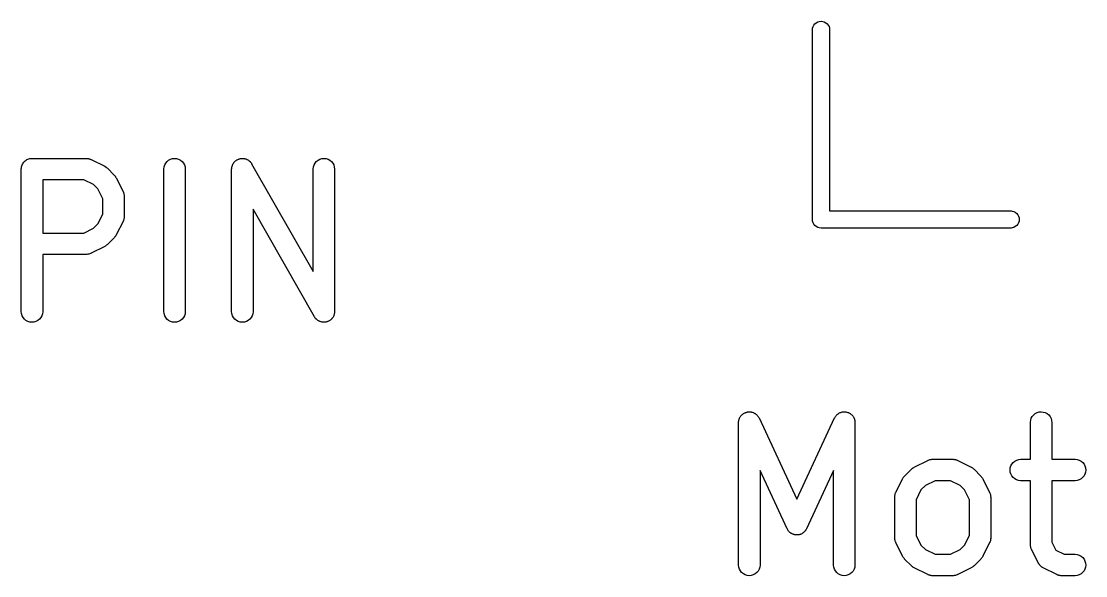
# Model space of a CAD drawing. Extents: x 108.9 to 171.3, y -114.4 to -56.8.
# Drawn here: x 157.91 to 165.37, y -75.46 to -71.57 of the extents above; entities that cross this region are included whole.
import ezdxf

# ---------------------------------------------------------------- set-up
doc = ezdxf.new("R2010")
doc.units = 0
doc.header["$MEASUREMENT"] = 0
doc.layers.add('BLACK', color=7, linetype='CONTINUOUS')

msp = doc.modelspace()

# ---------------------------------------------------------------- linework, layer by layer
at = {"layer": 'BLACK', "linetype": 'CONTINUOUS'}
for p, q in [((163.456, -71.6251), (163.457, -71.6162)), ((163.457, -71.6162), (163.46, -71.6049)), ((163.46, -71.6049), (163.466, -71.5945)), ((163.466, -71.5945), (163.473, -71.5854)), ((163.473, -71.5854), (163.483, -71.5779)), ((163.483, -71.5779), (163.493, -71.5723)), ((163.493, -71.5723), (163.504, -71.5689)), ((163.504, -71.5689), (163.516, -71.5677)), ((163.516, -71.5677), (163.528, -71.5689)), ((163.528, -71.5689), (163.539, -71.5723)), ((163.539, -71.5723), (163.549, -71.5779)), ((163.549, -71.5779), (163.559, -71.5854)), ((163.559, -71.5854), (163.566, -71.5945)), ((163.566, -71.5945), (163.572, -71.6049)), ((163.572, -71.6049), (163.575, -71.6162)), ((163.575, -71.6162), (163.576, -71.6251)), ((163.456, -72.9551), (163.456, -71.6251)), ((163.576, -71.6251), (163.576, -72.898)), ((157.907, -72.5888), (157.909, -72.5821)), ((157.907, -72.589), (157.907, -72.5888)), ((157.909, -72.5821), (157.911, -72.5753)), ((157.911, -72.5748), (157.915, -72.5686)), ((157.911, -72.5751), (157.911, -72.5748)), ((157.911, -72.5753), (157.911, -72.5751)), ((157.915, -72.5686), (157.918, -72.5624)), ((157.918, -72.562), (157.923, -72.5566)), ((157.918, -72.5622), (157.918, -72.562)), ((157.918, -72.5624), (157.918, -72.5622)), ((157.923, -72.5566), (157.927, -72.5512)), ((157.927, -72.5512), (157.928, -72.551)), ((157.928, -72.5508), (157.933, -72.5464)), ((157.928, -72.551), (157.928, -72.5508)), ((157.933, -72.5464), (157.939, -72.5419)), ((157.939, -72.5416), (157.945, -72.5384)), ((157.939, -72.5418), (157.939, -72.5416)), ((157.939, -72.5419), (157.939, -72.5418)), ((157.945, -72.5384), (157.952, -72.535)), ((157.952, -72.5348), (157.959, -72.5328)), ((157.952, -72.535), (157.952, -72.5348)), ((157.952, -72.535), (157.952, -72.535)), ((157.959, -72.5328), (157.966, -72.5308)), ((157.966, -72.5307), (157.973, -72.5301)), ((157.966, -72.5308), (157.966, -72.5307)), ((157.966, -72.5308), (157.966, -72.5308)), ((157.973, -72.5301), (157.98, -72.5294)), ((157.98, -72.5294), (158.361, -72.5294)), ((158.361, -72.5294), (158.362, -72.5294)), ((158.362, -72.5294), (158.364, -72.5296)), ((158.364, -72.5296), (158.367, -72.5296)), ((158.367, -72.5296), (158.372, -72.5304)), ((158.372, -72.5304), (158.377, -72.531)), ((158.377, -72.531), (158.379, -72.5317)), ((158.379, -72.5317), (158.381, -72.5321)), ((158.381, -72.5321), (158.386, -72.5339)), ((158.386, -72.5339), (158.391, -72.5354)), ((158.391, -72.5354), (158.393, -72.5365)), ((158.393, -72.5365), (158.395, -72.5373)), ((158.395, -72.5373), (158.49, -72.5849)), ((158.49, -72.5849), (158.491, -72.5854)), ((158.491, -72.5854), (158.494, -72.5877)), ((158.494, -72.5877), (158.498, -72.5897)), ((158.905, -72.6033), (158.907, -72.5888)), ((158.907, -72.5888), (158.911, -72.5748)), ((158.911, -72.5748), (158.918, -72.562)), ((158.918, -72.562), (158.928, -72.5508)), ((158.928, -72.5508), (158.939, -72.5416)), ((158.939, -72.5416), (158.952, -72.5348)), ((158.952, -72.5348), (158.966, -72.5307)), ((158.966, -72.5307), (158.981, -72.5294)), ((158.981, -72.5294), (158.995, -72.5309)), ((158.995, -72.5309), (159.009, -72.5352)), ((159.009, -72.5352), (159.022, -72.5422)), ((159.022, -72.5422), (159.033, -72.5515)), ((159.033, -72.5515), (159.043, -72.5629)), ((159.043, -72.5629), (159.05, -72.5758)), ((159.05, -72.5758), (159.054, -72.5898)), ((159.382, -72.5936), (159.383, -72.5888)), ((159.383, -72.5888), (159.384, -72.5864)), ((159.384, -72.5839), (159.386, -72.5794)), ((159.384, -72.5864), (159.384, -72.5839)), ((159.386, -72.5794), (159.387, -72.5748)), ((159.387, -72.5748), (159.389, -72.5726)), ((159.389, -72.5726), (159.39, -72.5703)), ((159.39, -72.5703), (159.392, -72.5662)), ((159.392, -72.5662), (159.394, -72.562)), ((159.394, -72.562), (159.396, -72.5601)), ((159.396, -72.5601), (159.397, -72.5579)), ((159.397, -72.5579), (159.401, -72.5545)), ((159.401, -72.5545), (159.404, -72.5508)), ((159.404, -72.5508), (159.406, -72.5492)), ((159.406, -72.5492), (159.408, -72.5474)), ((159.408, -72.5474), (159.412, -72.5446)), ((159.412, -72.5446), (159.415, -72.5416)), ((159.415, -72.5416), (159.418, -72.5405)), ((159.418, -72.5405), (159.42, -72.539)), ((159.42, -72.539), (159.424, -72.5371)), ((159.424, -72.5371), (159.428, -72.5348)), ((159.428, -72.5348), (159.431, -72.5341)), ((159.431, -72.5341), (159.433, -72.5331)), ((159.433, -72.5331), (159.438, -72.5321)), ((159.438, -72.5321), (159.442, -72.5307)), ((159.442, -72.5307), (159.445, -72.5305)), ((159.445, -72.5305), (159.447, -72.5299)), ((159.447, -72.5299), (159.452, -72.5298)), ((159.452, -72.5298), (159.457, -72.5294)), ((159.457, -72.5294), (159.459, -72.5296)), ((159.459, -72.5296), (159.462, -72.5296)), ((159.462, -72.5296), (159.467, -72.5304)), ((159.467, -72.5304), (159.471, -72.5309)), ((159.471, -72.5309), (159.474, -72.5317)), ((159.474, -72.5317), (159.476, -72.5321)), ((159.476, -72.5321), (159.481, -72.5338)), ((159.481, -72.5338), (159.485, -72.5352)), ((159.485, -72.5352), (159.488, -72.5364)), ((159.488, -72.5364), (159.49, -72.5374)), ((159.49, -72.5374), (159.494, -72.5399)), ((159.494, -72.5399), (159.498, -72.5422)), ((159.498, -72.5422), (159.5, -72.5438)), ((159.5, -72.5438), (159.502, -72.5452)), ((159.502, -72.5452), (159.506, -72.5485)), ((159.506, -72.5485), (159.51, -72.5515)), ((159.51, -72.5515), (159.511, -72.5535)), ((159.511, -72.5535), (159.513, -72.5552)), ((159.513, -72.5552), (159.516, -72.5592)), ((159.516, -72.5592), (159.519, -72.5629)), ((159.519, -72.5629), (159.52, -72.5651)), ((159.52, -72.5651), (159.521, -72.5672)), ((159.521, -72.5672), (159.953, -73.322)), ((159.953, -72.6033), (159.954, -72.5888)), ((159.954, -72.5888), (159.959, -72.5748)), ((159.959, -72.5748), (159.966, -72.562)), ((159.966, -72.562), (159.975, -72.5508)), ((159.975, -72.5508), (159.987, -72.5416)), ((159.987, -72.5416), (160, -72.5348)), ((160, -72.5348), (160.014, -72.5307)), ((160.014, -72.5307), (160.028, -72.5294)), ((160.028, -72.5294), (160.043, -72.5309)), ((160.043, -72.5309), (160.057, -72.5352)), ((160.057, -72.5352), (160.07, -72.5422)), ((160.07, -72.5422), (160.081, -72.5515)), ((160.081, -72.5515), (160.09, -72.5629)), ((160.09, -72.5629), (160.097, -72.5758)), ((160.097, -72.5758), (160.101, -72.5898)), ((157.905, -72.6033), (157.906, -72.5963)), ((157.905, -72.6038), (157.905, -72.6033)), ((157.905, -72.6039), (157.905, -72.6038)), ((157.905, -72.6044), (157.905, -72.6039)), ((157.905, -72.6039), (157.905, -72.6039)), ((157.905, -73.6044), (157.905, -72.6044)), ((157.906, -72.5963), (157.907, -72.5893)), ((157.907, -72.5893), (157.907, -72.589)), ((158.498, -72.5897), (158.501, -72.5917)), ((158.501, -72.5917), (158.503, -72.5934)), ((158.503, -72.5934), (158.506, -72.5963)), ((158.506, -72.5963), (158.509, -72.599)), ((158.509, -72.599), (158.557, -72.6466)), ((158.557, -72.6466), (158.558, -72.6473)), ((158.558, -72.6473), (158.56, -72.6506)), ((158.56, -72.6506), (158.563, -72.6537)), ((158.563, -72.6537), (158.565, -72.6563)), ((158.565, -72.6563), (158.567, -72.6588)), ((158.567, -72.6588), (158.569, -72.6625)), ((158.569, -72.6625), (158.571, -72.6661)), ((158.905, -72.6044), (158.905, -72.6033)), ((158.905, -73.6044), (158.905, -72.6044)), ((159.054, -72.5898), (159.055, -72.6044)), ((159.055, -72.6044), (159.055, -73.6044)), ((159.381, -72.6033), (159.382, -72.6008)), ((159.381, -72.6044), (159.381, -72.6033)), ((159.381, -73.6044), (159.381, -72.6044)), ((159.382, -72.5983), (159.382, -72.5936)), ((159.382, -72.6008), (159.382, -72.5983)), ((159.953, -72.6044), (159.953, -72.6033)), ((159.953, -73.322), (159.953, -72.6044)), ((160.101, -72.5898), (160.103, -72.6044)), ((160.103, -72.6044), (160.103, -73.6044)), ((158.055, -72.6794), (158.055, -73.0532)), ((158.343, -72.6794), (158.055, -72.6794)), ((158.412, -72.7136), (158.343, -72.6794)), ((158.442, -72.744), (158.412, -72.7136)), ((158.571, -72.6661), (158.619, -72.7613)), ((158.477, -72.8126), (158.442, -72.744)), ((158.477, -72.92), (158.477, -72.8126)), ((158.619, -72.7613), (158.619, -72.7623)), ((158.619, -72.7623), (158.62, -72.7643)), ((158.62, -72.7643), (158.621, -72.7663)), ((158.621, -72.7663), (158.622, -72.7712)), ((158.622, -72.7712), (158.624, -72.776)), ((158.624, -72.776), (158.625, -72.7782)), ((158.625, -72.7782), (158.625, -72.7803)), ((158.625, -72.7803), (158.626, -72.7854)), ((158.626, -72.7854), (158.626, -72.7905)), ((158.626, -72.7905), (158.626, -72.7927)), ((158.626, -72.7927), (158.627, -72.7949)), ((158.627, -72.7949), (158.627, -72.9377)), ((159.963, -73.6416), (159.531, -72.8868)), ((159.531, -72.8868), (159.531, -73.6044)), ((158.442, -72.9885), (158.477, -72.92)), ((158.624, -72.9576), (158.622, -72.9624)), ((158.625, -72.9533), (158.624, -72.9554)), ((158.624, -72.9554), (158.624, -72.9576)), ((158.626, -72.9482), (158.625, -72.9533)), ((158.627, -72.9388), (158.626, -72.941)), ((158.626, -72.941), (158.626, -72.9432)), ((158.626, -72.9432), (158.626, -72.9482)), ((158.627, -72.9377), (158.627, -72.9388)), ((163.456, -72.958), (163.456, -72.9551)), ((163.457, -72.9698), (163.456, -72.958)), ((163.576, -72.898), (164.849, -72.898)), ((164.849, -72.898), (164.858, -72.8989)), ((164.858, -72.8989), (164.869, -72.9023)), ((164.869, -72.9023), (164.879, -72.9079)), ((164.879, -72.9079), (164.889, -72.9154)), ((164.889, -72.9154), (164.896, -72.9245)), ((164.896, -72.9245), (164.902, -72.9349)), ((164.902, -72.9349), (164.905, -72.9462)), ((164.905, -72.9462), (164.906, -72.958)), ((164.906, -72.958), (164.905, -72.9698)), ((158.343, -73.0532), (158.412, -73.0189)), ((158.412, -73.0189), (158.442, -72.9885)), ((158.619, -72.9713), (158.571, -73.0665)), ((158.621, -72.9673), (158.619, -72.9692)), ((158.619, -72.9692), (158.619, -72.9713)), ((158.622, -72.9624), (158.621, -72.9673)), ((163.46, -72.9811), (163.457, -72.9698)), ((163.465, -72.9904), (163.46, -72.9811)), ((163.466, -72.9915), (163.465, -72.9904)), ((163.473, -73.0006), (163.466, -72.9915)), ((163.483, -73.0081), (163.473, -73.0006)), ((163.493, -73.0137), (163.483, -73.0081)), ((163.504, -73.0171), (163.493, -73.0137)), ((163.516, -73.0183), (163.504, -73.0171)), ((163.519, -73.018), (163.516, -73.0183)), ((164.849, -73.018), (163.519, -73.018)), ((164.858, -73.0171), (164.849, -73.018)), ((164.869, -73.0137), (164.858, -73.0171)), ((164.879, -73.0081), (164.869, -73.0137)), ((164.889, -73.0006), (164.879, -73.0081)), ((164.896, -72.9915), (164.889, -73.0006)), ((164.902, -72.9811), (164.896, -72.9915)), ((164.905, -72.9698), (164.902, -72.9811)), ((158.055, -73.0532), (158.343, -73.0532)), ((158.557, -73.086), (158.509, -73.1336)), ((158.56, -73.0827), (158.557, -73.086)), ((158.563, -73.0797), (158.56, -73.0827)), ((158.564, -73.0771), (158.563, -73.0797)), ((158.566, -73.0747), (158.564, -73.0771)), ((158.568, -73.071), (158.566, -73.0747)), ((158.571, -73.0674), (158.568, -73.071)), ((158.571, -73.0665), (158.571, -73.0674)), ((158.49, -73.1477), (158.395, -73.1953)), ((158.493, -73.1454), (158.49, -73.1477)), ((158.497, -73.1435), (158.493, -73.1454)), ((158.5, -73.1415), (158.497, -73.1435)), ((158.502, -73.1399), (158.5, -73.1415)), ((158.505, -73.137), (158.502, -73.1399)), ((158.509, -73.1343), (158.505, -73.137)), ((158.509, -73.1336), (158.509, -73.1343)), ((158.361, -73.2032), (158.055, -73.2032)), ((158.055, -73.2032), (158.055, -73.6044)), ((158.363, -73.203), (158.361, -73.2032)), ((158.366, -73.2031), (158.363, -73.203)), ((158.371, -73.2023), (158.366, -73.2031)), ((158.376, -73.2018), (158.371, -73.2023)), ((158.378, -73.2011), (158.376, -73.2018)), ((158.38, -73.2008), (158.378, -73.2011)), ((158.385, -73.199), (158.38, -73.2008)), ((158.39, -73.1975), (158.385, -73.199)), ((158.392, -73.1965), (158.39, -73.1975)), ((158.394, -73.1957), (158.392, -73.1965)), ((158.395, -73.1953), (158.394, -73.1957)), ((157.907, -73.6189), (157.905, -73.6044)), ((157.911, -73.633), (157.907, -73.6189)), ((157.918, -73.6459), (157.911, -73.633)), ((158.049, -73.6339), (158.042, -73.6468)), ((158.054, -73.62), (158.049, -73.6339)), ((158.055, -73.6054), (158.054, -73.62)), ((158.055, -73.6044), (158.055, -73.6054)), ((158.907, -73.6189), (158.905, -73.6044)), ((158.911, -73.633), (158.907, -73.6189)), ((158.918, -73.6459), (158.911, -73.633)), ((159.049, -73.6339), (159.042, -73.6468)), ((159.054, -73.62), (159.049, -73.6339)), ((159.055, -73.6054), (159.054, -73.62)), ((159.055, -73.6044), (159.055, -73.6054)), ((159.383, -73.6189), (159.381, -73.6044)), ((159.387, -73.633), (159.383, -73.6189)), ((159.394, -73.6459), (159.387, -73.633)), ((159.525, -73.6339), (159.518, -73.6468)), ((159.53, -73.62), (159.525, -73.6339)), ((159.531, -73.6054), (159.53, -73.62)), ((159.531, -73.6044), (159.531, -73.6054)), ((160.097, -73.6339), (160.096, -73.6361)), ((160.098, -73.6293), (160.097, -73.6339)), ((160.1, -73.6249), (160.098, -73.6293)), ((160.101, -73.62), (160.1, -73.6224)), ((160.1, -73.6224), (160.1, -73.6249)), ((160.102, -73.6152), (160.101, -73.62)), ((160.103, -73.6105), (160.102, -73.6152)), ((160.103, -73.6044), (160.103, -73.6054)), ((160.103, -73.6054), (160.103, -73.6079)), ((160.103, -73.6079), (160.103, -73.6105)), ((157.927, -73.6572), (157.918, -73.6459)), ((157.938, -73.6666), (157.927, -73.6572)), ((157.951, -73.6735), (157.938, -73.6666)), ((157.965, -73.6778), (157.951, -73.6735)), ((157.98, -73.6794), (157.965, -73.6778)), ((157.994, -73.6781), (157.98, -73.6794)), ((158.008, -73.6739), (157.994, -73.6781)), ((158.021, -73.6671), (158.008, -73.6739)), ((158.033, -73.658), (158.021, -73.6671)), ((158.042, -73.6468), (158.033, -73.658)), ((158.927, -73.6572), (158.918, -73.6459)), ((158.938, -73.6666), (158.927, -73.6572)), ((158.951, -73.6735), (158.938, -73.6666)), ((158.965, -73.6778), (158.951, -73.6735)), ((158.98, -73.6794), (158.965, -73.6778)), ((158.994, -73.6781), (158.98, -73.6794)), ((159.008, -73.6739), (158.994, -73.6781)), ((159.021, -73.6671), (159.008, -73.6739)), ((159.033, -73.658), (159.021, -73.6671)), ((159.042, -73.6468), (159.033, -73.658)), ((159.403, -73.6572), (159.394, -73.6459)), ((159.414, -73.6666), (159.403, -73.6572)), ((159.427, -73.6735), (159.414, -73.6666)), ((159.441, -73.6778), (159.427, -73.6735)), ((159.456, -73.6794), (159.441, -73.6778)), ((159.47, -73.6781), (159.456, -73.6794)), ((159.484, -73.6739), (159.47, -73.6781)), ((159.497, -73.6671), (159.484, -73.6739)), ((159.509, -73.658), (159.497, -73.6671)), ((159.518, -73.6468), (159.509, -73.658)), ((159.964, -73.6437), (159.963, -73.6416)), ((159.965, -73.6459), (159.964, -73.6437)), ((159.968, -73.6496), (159.965, -73.6459)), ((159.971, -73.6535), (159.968, -73.6496)), ((159.973, -73.6553), (159.971, -73.6535)), ((159.975, -73.6572), (159.973, -73.6553)), ((159.978, -73.6603), (159.975, -73.6572)), ((159.982, -73.6636), (159.978, -73.6603)), ((159.984, -73.6649), (159.982, -73.6636)), ((159.986, -73.6666), (159.984, -73.6649)), ((159.99, -73.6688), (159.986, -73.6666)), ((159.994, -73.6714), (159.99, -73.6688)), ((159.997, -73.6723), (159.994, -73.6714)), ((159.999, -73.6735), (159.997, -73.6723)), ((160.003, -73.6749), (159.999, -73.6735)), ((160.008, -73.6767), (160.003, -73.6749)), ((160.01, -73.6771), (160.008, -73.6767)), ((160.013, -73.6778), (160.01, -73.6771)), ((160.018, -73.6784), (160.013, -73.6778)), ((160.022, -73.6792), (160.018, -73.6784)), ((160.025, -73.6791), (160.022, -73.6792)), ((160.027, -73.6794), (160.025, -73.6791)), ((160.032, -73.6789), (160.027, -73.6794)), ((160.037, -73.6788), (160.032, -73.6789)), ((160.039, -73.6783), (160.037, -73.6788)), ((160.042, -73.6781), (160.039, -73.6783)), ((160.046, -73.6767), (160.042, -73.6781)), ((160.051, -73.6756), (160.046, -73.6767)), ((160.053, -73.6746), (160.051, -73.6756)), ((160.056, -73.6739), (160.053, -73.6746)), ((160.06, -73.6717), (160.056, -73.6739)), ((160.065, -73.6698), (160.06, -73.6717)), ((160.067, -73.6683), (160.065, -73.6698)), ((160.069, -73.6671), (160.067, -73.6683)), ((160.073, -73.6641), (160.069, -73.6671)), ((160.077, -73.6614), (160.073, -73.6641)), ((160.078, -73.6595), (160.077, -73.6614)), ((160.08, -73.658), (160.078, -73.6595)), ((160.083, -73.6543), (160.08, -73.658)), ((160.087, -73.6508), (160.083, -73.6543)), ((160.088, -73.6487), (160.087, -73.6508)), ((160.09, -73.6468), (160.088, -73.6487)), ((160.092, -73.6425), (160.09, -73.6468)), ((160.095, -73.6385), (160.092, -73.6425)), ((160.096, -73.6361), (160.095, -73.6385)), ((162.938, -74.3758), (162.939, -74.3702)), ((162.938, -74.3813), (162.938, -74.3758)), ((162.939, -74.3668), (162.941, -74.3614)), ((162.939, -74.3685), (162.939, -74.3668)), ((162.939, -74.3702), (162.939, -74.3685)), ((162.941, -74.3614), (162.942, -74.356)), ((162.942, -74.356), (162.943, -74.3545)), ((162.943, -74.3545), (162.944, -74.3528)), ((162.944, -74.3528), (162.946, -74.3479)), ((162.946, -74.3479), (162.949, -74.3429)), ((162.949, -74.3429), (162.95, -74.3415)), ((162.95, -74.3415), (162.951, -74.34)), ((162.951, -74.34), (162.954, -74.3357)), ((162.954, -74.3357), (162.958, -74.3312)), ((162.958, -74.3312), (162.959, -74.3301)), ((162.959, -74.3301), (162.96, -74.3288)), ((162.96, -74.3288), (162.965, -74.3253)), ((162.965, -74.3253), (162.969, -74.3216)), ((162.969, -74.3216), (162.97, -74.3207)), ((162.97, -74.3207), (162.972, -74.3196)), ((162.972, -74.3196), (162.977, -74.317)), ((162.977, -74.317), (162.981, -74.3142)), ((162.981, -74.3142), (162.983, -74.3136)), ((162.983, -74.3136), (162.985, -74.3128)), ((162.985, -74.3128), (162.99, -74.3113)), ((162.99, -74.3113), (162.995, -74.3094)), ((162.995, -74.3094), (162.997, -74.3092)), ((162.997, -74.3092), (162.999, -74.3087)), ((162.999, -74.3087), (163.004, -74.3082)), ((163.004, -74.3082), (163.01, -74.3074)), ((163.01, -74.3074), (163.011, -74.3075)), ((163.011, -74.3075), (163.013, -74.3074)), ((163.013, -74.3074), (163.019, -74.308)), ((163.019, -74.308), (163.024, -74.3083)), ((163.024, -74.3083), (163.026, -74.3087)), ((163.026, -74.3087), (163.028, -74.3089)), ((163.028, -74.3089), (163.033, -74.3106)), ((163.033, -74.3106), (163.039, -74.312)), ((163.039, -74.312), (163.04, -74.3127)), ((163.04, -74.3127), (163.042, -74.3132)), ((163.042, -74.3132), (163.047, -74.3159)), ((163.047, -74.3159), (163.052, -74.3184)), ((163.052, -74.3184), (163.053, -74.3194)), ((163.053, -74.3194), (163.055, -74.3202)), ((163.055, -74.3202), (163.059, -74.3238)), ((163.059, -74.3238), (163.063, -74.3272)), ((163.063, -74.3272), (163.065, -74.3284)), ((163.065, -74.3284), (163.066, -74.3295)), ((163.066, -74.3295), (163.069, -74.3339)), ((163.069, -74.3339), (163.073, -74.3381)), ((163.073, -74.3381), (163.074, -74.3395)), ((163.074, -74.3395), (163.075, -74.3409)), ((163.075, -74.3409), (163.078, -74.3458)), ((163.078, -74.3458), (163.081, -74.3507)), ((163.081, -74.3507), (163.346, -74.9193)), ((163.346, -74.9193), (163.611, -74.3507)), ((163.611, -74.3507), (163.612, -74.3497)), ((163.612, -74.3497), (163.615, -74.3449)), ((163.615, -74.3449), (163.617, -74.34)), ((163.617, -74.34), (163.619, -74.3387)), ((163.619, -74.3372), (163.623, -74.3331)), ((163.619, -74.3387), (163.619, -74.3372)), ((163.623, -74.3331), (163.627, -74.3288)), ((163.627, -74.3288), (163.628, -74.3277)), ((163.628, -74.3277), (163.629, -74.3265)), ((163.629, -74.3265), (163.634, -74.3231)), ((163.634, -74.3231), (163.638, -74.3196)), ((163.638, -74.3196), (163.64, -74.3188)), ((163.64, -74.3188), (163.641, -74.3178)), ((163.641, -74.3178), (163.646, -74.3154)), ((163.646, -74.3154), (163.651, -74.3128)), ((163.651, -74.3128), (163.653, -74.3124)), ((163.653, -74.3124), (163.654, -74.3116)), ((163.654, -74.3116), (163.66, -74.3103)), ((163.66, -74.3103), (163.665, -74.3087)), ((163.665, -74.3087), (163.667, -74.3086)), ((163.667, -74.3086), (163.669, -74.3081)), ((163.669, -74.3081), (163.674, -74.3079)), ((163.674, -74.3079), (163.68, -74.3074)), ((163.68, -74.3074), (163.682, -74.3076)), ((163.682, -74.3076), (163.683, -74.3075)), ((163.683, -74.3075), (163.689, -74.3083)), ((163.689, -74.3083), (163.694, -74.3089)), ((163.694, -74.3089), (163.696, -74.3094)), ((163.696, -74.3094), (163.698, -74.3097)), ((163.698, -74.3097), (163.703, -74.3116)), ((163.703, -74.3116), (163.708, -74.3132)), ((163.708, -74.3132), (163.71, -74.3141)), ((163.71, -74.3141), (163.712, -74.3146)), ((163.712, -74.3146), (163.716, -74.3175)), ((163.716, -74.3175), (163.721, -74.3202)), ((163.721, -74.3202), (163.723, -74.3213)), ((163.723, -74.3213), (163.724, -74.3222)), ((163.724, -74.3222), (163.728, -74.326)), ((163.728, -74.326), (163.733, -74.3295)), ((163.733, -74.3295), (163.734, -74.3309)), ((163.734, -74.3309), (163.735, -74.332)), ((163.735, -74.332), (163.738, -74.3365)), ((163.738, -74.3365), (163.742, -74.3409)), ((163.742, -74.3409), (163.743, -74.3424)), ((163.743, -74.3424), (163.744, -74.3438)), ((163.744, -74.3438), (163.746, -74.3489)), ((163.746, -74.3489), (163.749, -74.3538)), ((163.749, -74.3538), (163.749, -74.3554)), ((163.749, -74.3554), (163.75, -74.357)), ((163.75, -74.357), (163.751, -74.3624)), ((163.751, -74.3624), (163.753, -74.3678)), ((163.753, -74.3678), (163.753, -74.3695)), ((163.753, -74.3695), (163.753, -74.3712)), ((163.753, -74.3712), (163.754, -74.3768)), ((163.754, -74.3768), (163.754, -74.3824)), ((164.985, -74.3813), (164.987, -74.3668)), ((164.987, -74.3668), (164.991, -74.3528)), ((164.991, -74.3528), (164.998, -74.34)), ((164.998, -74.34), (165.008, -74.3288)), ((165.008, -74.3288), (165.019, -74.3196)), ((165.019, -74.3196), (165.032, -74.3128)), ((165.032, -74.3128), (165.046, -74.3087)), ((165.046, -74.3087), (165.061, -74.3074)), ((165.061, -74.3074), (165.075, -74.3089)), ((165.075, -74.3089), (165.089, -74.3132)), ((165.089, -74.3132), (165.102, -74.3202)), ((165.102, -74.3202), (165.114, -74.3295)), ((165.114, -74.3295), (165.123, -74.3409)), ((165.123, -74.3409), (165.13, -74.3538)), ((165.13, -74.3538), (165.134, -74.3678)), ((165.134, -74.3678), (165.135, -74.3824)), ((162.938, -74.3824), (162.938, -74.3813)), ((162.938, -75.3824), (162.938, -74.3824)), ((163.754, -74.3824), (163.754, -75.3824)), ((164.985, -74.3824), (164.985, -74.3813)), ((164.985, -74.6407), (164.985, -74.3824)), ((165.135, -74.3824), (165.135, -74.6407)), ((164.17, -74.6963), (164.265, -74.6486)), ((164.265, -74.6486), (164.266, -74.6482)), ((164.266, -74.6482), (164.268, -74.6474)), ((164.268, -74.6474), (164.27, -74.6464)), ((164.27, -74.6464), (164.275, -74.6449)), ((164.275, -74.6449), (164.28, -74.6431)), ((164.28, -74.6431), (164.282, -74.6428)), ((164.282, -74.6428), (164.284, -74.6421)), ((164.284, -74.6421), (164.289, -74.6416)), ((164.289, -74.6416), (164.294, -74.6408)), ((164.294, -74.6408), (164.296, -74.6409)), ((164.296, -74.6409), (164.298, -74.6407)), ((164.298, -74.6407), (164.441, -74.6407)), ((164.441, -74.6407), (164.442, -74.6407)), ((164.442, -74.6407), (164.444, -74.641)), ((164.444, -74.641), (164.447, -74.6409)), ((164.447, -74.6409), (164.452, -74.6418)), ((164.452, -74.6418), (164.457, -74.6424)), ((164.457, -74.6424), (164.459, -74.643)), ((164.459, -74.643), (164.461, -74.6434)), ((164.461, -74.6434), (164.466, -74.6452)), ((164.466, -74.6452), (164.471, -74.6468)), ((164.471, -74.6468), (164.473, -74.6478)), ((164.473, -74.6478), (164.475, -74.6486)), ((164.475, -74.6486), (164.57, -74.6963)), ((164.848, -74.6867), (164.855, -74.6738)), ((164.855, -74.6738), (164.865, -74.6625)), ((164.865, -74.6625), (164.876, -74.6532)), ((164.876, -74.6532), (164.889, -74.6464)), ((164.889, -74.6464), (164.903, -74.6421)), ((164.903, -74.6421), (164.917, -74.6407)), ((164.917, -74.6407), (164.985, -74.6407)), ((165.135, -74.6407), (165.298, -74.6407)), ((165.298, -74.6407), (165.299, -74.6407)), ((165.299, -74.6407), (165.314, -74.6424)), ((165.314, -74.6424), (165.328, -74.6468)), ((165.328, -74.6468), (165.341, -74.6538)), ((165.341, -74.6538), (165.352, -74.6632)), ((165.352, -74.6632), (165.361, -74.6746)), ((165.361, -74.6746), (165.368, -74.6876)), ((163.278, -75.1284), (163.088, -74.7204)), ((163.088, -74.7204), (163.088, -75.3824)), ((163.604, -74.7204), (163.414, -75.1284)), ((163.604, -75.3824), (163.604, -74.7204)), ((164.102, -74.7579), (164.15, -74.7103)), ((164.15, -74.7103), (164.151, -74.7096)), ((164.151, -74.7096), (164.154, -74.7069)), ((164.154, -74.7069), (164.157, -74.704)), ((164.157, -74.704), (164.16, -74.7024)), ((164.16, -74.7024), (164.162, -74.7004)), ((164.162, -74.7004), (164.166, -74.6985)), ((164.166, -74.6985), (164.17, -74.6963)), ((164.57, -74.6963), (164.571, -74.6967)), ((164.571, -74.6967), (164.574, -74.699)), ((164.574, -74.699), (164.578, -74.701)), ((164.578, -74.701), (164.581, -74.703)), ((164.581, -74.703), (164.583, -74.7047)), ((164.583, -74.7047), (164.586, -74.7076)), ((164.586, -74.7076), (164.59, -74.7103)), ((164.59, -74.7103), (164.637, -74.7579)), ((164.842, -74.7152), (164.844, -74.7006)), ((164.844, -74.7298), (164.842, -74.7152)), ((164.844, -74.7006), (164.848, -74.6867)), ((164.848, -74.7438), (164.844, -74.7298)), ((164.855, -74.7568), (164.848, -74.7438)), ((165.368, -74.7448), (165.361, -74.7577)), ((165.368, -74.6876), (165.372, -74.7017)), ((165.372, -74.7308), (165.368, -74.7448)), ((165.372, -74.7017), (165.373, -74.7162)), ((165.373, -74.7162), (165.372, -74.7308)), ((164.041, -74.8726), (164.088, -74.7774)), ((164.088, -74.7774), (164.089, -74.7765)), ((164.089, -74.7765), (164.091, -74.7729)), ((164.091, -74.7729), (164.093, -74.7692)), ((164.093, -74.7692), (164.095, -74.7668)), ((164.095, -74.7668), (164.097, -74.7642)), ((164.097, -74.7642), (164.1, -74.7612)), ((164.1, -74.7612), (164.102, -74.7579)), ((164.248, -74.825), (164.217, -74.8554)), ((164.316, -74.7907), (164.248, -74.825)), ((164.424, -74.7907), (164.316, -74.7907)), ((164.492, -74.825), (164.424, -74.7907)), ((164.522, -74.8554), (164.492, -74.825)), ((164.637, -74.7579), (164.638, -74.7587)), ((164.638, -74.7587), (164.64, -74.762)), ((164.64, -74.762), (164.643, -74.765)), ((164.643, -74.765), (164.645, -74.7677)), ((164.645, -74.7677), (164.647, -74.7701)), ((164.647, -74.7701), (164.649, -74.7738)), ((164.649, -74.7738), (164.651, -74.7774)), ((164.651, -74.7774), (164.699, -74.8726)), ((164.864, -74.7682), (164.855, -74.7568)), ((164.875, -74.7776), (164.864, -74.7682)), ((164.888, -74.7846), (164.875, -74.7776)), ((164.902, -74.7891), (164.888, -74.7846)), ((164.916, -74.7907), (164.902, -74.7891)), ((164.917, -74.7907), (164.916, -74.7907)), ((164.985, -74.7907), (164.917, -74.7907)), ((164.985, -75.2395), (164.985, -74.7907)), ((165.298, -74.7907), (165.135, -74.7907)), ((165.135, -74.7907), (165.135, -75.2218)), ((165.313, -74.7893), (165.298, -74.7907)), ((165.327, -74.7851), (165.313, -74.7893)), ((165.34, -74.7782), (165.327, -74.7851)), ((165.351, -74.7689), (165.34, -74.7782)), ((165.361, -74.7577), (165.351, -74.7689)), ((164.033, -74.9007), (164.034, -74.8957)), ((164.033, -74.9029), (164.033, -74.9007)), ((164.033, -74.9051), (164.033, -74.9029)), ((164.034, -74.8957), (164.035, -74.8906)), ((164.035, -74.8885), (164.036, -74.8863)), ((164.035, -74.8906), (164.035, -74.8885)), ((164.036, -74.8863), (164.037, -74.8815)), ((164.037, -74.8815), (164.039, -74.8766)), ((164.039, -74.8766), (164.04, -74.8747)), ((164.04, -74.8747), (164.041, -74.8726)), ((164.217, -74.8554), (164.183, -74.9239)), ((164.557, -74.9239), (164.522, -74.8554)), ((164.699, -74.8726), (164.699, -74.8736)), ((164.699, -74.8736), (164.7, -74.8757)), ((164.7, -74.8757), (164.701, -74.8776)), ((164.701, -74.8776), (164.703, -74.8825)), ((164.703, -74.8825), (164.704, -74.8873)), ((164.704, -74.8873), (164.705, -74.8895)), ((164.705, -74.8895), (164.705, -74.8916)), ((164.705, -74.8916), (164.706, -74.8967)), ((164.706, -74.8967), (164.707, -74.9018)), ((164.707, -74.9018), (164.706, -74.904)), ((164.706, -74.904), (164.707, -74.9062)), ((164.033, -74.9062), (164.033, -74.9051)), ((164.033, -75.1919), (164.033, -74.9062)), ((164.183, -74.9239), (164.183, -75.1742)), ((164.557, -75.1742), (164.557, -74.9239)), ((164.707, -74.9062), (164.707, -75.1919)), ((163.28, -75.1317), (163.278, -75.1284)), ((163.282, -75.1353), (163.28, -75.1317)), ((163.284, -75.138), (163.282, -75.1353)), ((163.285, -75.141), (163.284, -75.138)), ((163.288, -75.1439), (163.285, -75.141)), ((163.29, -75.147), (163.288, -75.1439)), ((163.293, -75.1493), (163.29, -75.147)), ((163.295, -75.1519), (163.293, -75.1493)), ((163.298, -75.1542), (163.295, -75.1519)), ((163.301, -75.1569), (163.298, -75.1542)), ((163.304, -75.1586), (163.301, -75.1569)), ((163.307, -75.1607), (163.304, -75.1586)), ((163.31, -75.1624), (163.307, -75.1607)), ((163.314, -75.1644), (163.31, -75.1624)), ((163.317, -75.1656), (163.314, -75.1644)), ((163.32, -75.1671), (163.317, -75.1656)), ((163.324, -75.168), (163.32, -75.1671)), ((163.328, -75.1694), (163.324, -75.168)), ((163.331, -75.1699), (163.328, -75.1694)), ((163.334, -75.1707), (163.331, -75.1699)), ((163.338, -75.171), (163.334, -75.1707)), ((163.342, -75.1716), (163.338, -75.171)), ((163.345, -75.1714), (163.342, -75.1716)), ((163.349, -75.1716), (163.345, -75.1714)), ((163.353, -75.1711), (163.349, -75.1716)), ((163.357, -75.1709), (163.353, -75.1711)), ((163.36, -75.1701), (163.357, -75.1709)), ((163.363, -75.1696), (163.36, -75.1701)), ((163.367, -75.1683), (163.363, -75.1696)), ((163.371, -75.1674), (163.367, -75.1683)), ((163.374, -75.166), (163.371, -75.1674)), ((163.377, -75.1648), (163.374, -75.166)), ((163.381, -75.1629), (163.377, -75.1648)), ((163.384, -75.1612), (163.381, -75.1629)), ((163.387, -75.1592), (163.384, -75.1612)), ((163.39, -75.1575), (163.387, -75.1592)), ((163.393, -75.1549), (163.39, -75.1575)), ((163.396, -75.1526), (163.393, -75.1549)), ((163.398, -75.1501), (163.396, -75.1526)), ((163.401, -75.1478), (163.398, -75.1501)), ((163.403, -75.1447), (163.401, -75.1478)), ((163.406, -75.1418), (163.403, -75.1447)), ((163.408, -75.1389), (163.406, -75.1418)), ((163.41, -75.1362), (163.408, -75.1389)), ((163.411, -75.1327), (163.41, -75.1362)), ((163.414, -75.1293), (163.411, -75.1327)), ((163.414, -75.1284), (163.414, -75.1293)), ((164.033, -75.1941), (164.033, -75.1919)), ((164.033, -75.1963), (164.033, -75.1941)), ((164.034, -75.2014), (164.033, -75.1963)), ((164.034, -75.2065), (164.034, -75.2014)), ((164.183, -75.1742), (164.217, -75.2427)), ((164.522, -75.2427), (164.557, -75.1742)), ((164.706, -75.2024), (164.705, -75.2075)), ((164.707, -75.193), (164.706, -75.1951)), ((164.706, -75.1951), (164.707, -75.1974)), ((164.707, -75.1974), (164.706, -75.2024)), ((164.707, -75.1919), (164.707, -75.193)), ((164.035, -75.2086), (164.034, -75.2065)), ((164.035, -75.2108), (164.035, -75.2086)), ((164.037, -75.2156), (164.035, -75.2108)), ((164.039, -75.2205), (164.037, -75.2156)), ((164.04, -75.2224), (164.039, -75.2205)), ((164.04, -75.2245), (164.04, -75.2224)), ((164.041, -75.2254), (164.04, -75.2245)), ((164.088, -75.3207), (164.041, -75.2254)), ((164.217, -75.2427), (164.248, -75.2731)), ((164.248, -75.2731), (164.316, -75.3074)), ((164.424, -75.3074), (164.492, -75.2731)), ((164.492, -75.2731), (164.522, -75.2427)), ((164.699, -75.2254), (164.651, -75.3207)), ((164.7, -75.2234), (164.699, -75.2254)), ((164.701, -75.2214), (164.7, -75.2234)), ((164.702, -75.2166), (164.701, -75.2214)), ((164.704, -75.2118), (164.702, -75.2166)), ((164.705, -75.2075), (164.704, -75.2096)), ((164.704, -75.2096), (164.704, -75.2118)), ((164.986, -75.2417), (164.985, -75.2395)), ((164.985, -75.2439), (164.986, -75.2417)), ((164.986, -75.249), (164.985, -75.2439)), ((164.987, -75.2541), (164.986, -75.249)), ((164.987, -75.2562), (164.987, -75.2541)), ((164.988, -75.2584), (164.987, -75.2562)), ((164.989, -75.2632), (164.988, -75.2584)), ((164.991, -75.2681), (164.989, -75.2632)), ((164.992, -75.2701), (164.991, -75.2681)), ((164.993, -75.2721), (164.992, -75.2701)), ((164.993, -75.2731), (164.993, -75.2721)), ((165.041, -75.3683), (164.993, -75.2731)), ((165.135, -75.2218), (165.164, -75.2789)), ((164.091, -75.3243), (164.088, -75.3207)), ((164.093, -75.328), (164.091, -75.3243)), ((164.095, -75.3304), (164.093, -75.328)), ((164.096, -75.3331), (164.095, -75.3304)), ((164.099, -75.3361), (164.096, -75.3331)), ((164.102, -75.3394), (164.099, -75.3361)), ((164.102, -75.3402), (164.102, -75.3394)), ((164.15, -75.3878), (164.102, -75.3402)), ((164.316, -75.3074), (164.424, -75.3074)), ((164.637, -75.3402), (164.59, -75.3878)), ((164.64, -75.3369), (164.637, -75.3402)), ((164.643, -75.3339), (164.64, -75.3369)), ((164.644, -75.3313), (164.643, -75.3339)), ((164.646, -75.3289), (164.644, -75.3313)), ((164.648, -75.3252), (164.646, -75.3289)), ((164.651, -75.3216), (164.648, -75.3252)), ((164.651, -75.3207), (164.651, -75.3216)), ((165.164, -75.2789), (165.221, -75.3074)), ((165.221, -75.3074), (165.298, -75.3074)), ((165.298, -75.3074), (165.299, -75.3074)), ((165.299, -75.3074), (165.314, -75.309)), ((165.314, -75.309), (165.328, -75.3134)), ((165.328, -75.3134), (165.341, -75.3205)), ((165.341, -75.3205), (165.352, -75.3299)), ((165.352, -75.3299), (165.361, -75.3413)), ((165.361, -75.3413), (165.368, -75.3543)), ((162.939, -75.3969), (162.938, -75.3824)), ((162.943, -75.411), (162.939, -75.3969)), ((162.95, -75.4239), (162.943, -75.411)), ((162.959, -75.4352), (162.95, -75.4239)), ((163.075, -75.4248), (163.065, -75.436)), ((163.082, -75.4119), (163.075, -75.4248)), ((163.086, -75.398), (163.082, -75.4119)), ((163.088, -75.3834), (163.086, -75.398)), ((163.088, -75.3824), (163.088, -75.3834)), ((163.606, -75.3969), (163.604, -75.3824)), ((163.61, -75.411), (163.606, -75.3969)), ((163.617, -75.4239), (163.61, -75.411)), ((163.626, -75.4352), (163.617, -75.4239)), ((163.741, -75.4248), (163.732, -75.436)), ((163.748, -75.4119), (163.741, -75.4248)), ((163.753, -75.398), (163.748, -75.4119)), ((163.754, -75.3834), (163.753, -75.398)), ((163.754, -75.3824), (163.754, -75.3834)), ((164.153, -75.3905), (164.15, -75.3878)), ((164.156, -75.3934), (164.153, -75.3905)), ((164.159, -75.3951), (164.156, -75.3934)), ((164.161, -75.3971), (164.159, -75.3951)), ((164.165, -75.3991), (164.161, -75.3971)), ((164.169, -75.4014), (164.165, -75.3991)), ((164.17, -75.4018), (164.169, -75.4014)), ((164.265, -75.4495), (164.17, -75.4018)), ((164.57, -75.4018), (164.475, -75.4495)), ((164.574, -75.3996), (164.57, -75.4018)), ((164.577, -75.3977), (164.574, -75.3996)), ((164.58, -75.3957), (164.577, -75.3977)), ((164.582, -75.3941), (164.58, -75.3957)), ((164.585, -75.3912), (164.582, -75.3941)), ((164.589, -75.3885), (164.585, -75.3912)), ((164.59, -75.3878), (164.589, -75.3885)), ((165.042, -75.3697), (165.041, -75.3683)), ((165.042, -75.3712), (165.042, -75.3697)), ((165.046, -75.3759), (165.042, -75.3712)), ((165.049, -75.3807), (165.046, -75.3759)), ((165.05, -75.3819), (165.049, -75.3807)), ((165.051, -75.3832), (165.05, -75.3819)), ((165.055, -75.3872), (165.051, -75.3832)), ((165.059, -75.3913), (165.055, -75.3872)), ((165.06, -75.3923), (165.059, -75.3913)), ((165.061, -75.3934), (165.06, -75.3923)), ((165.066, -75.3965), (165.061, -75.3934)), ((165.071, -75.3998), (165.066, -75.3965)), ((165.072, -75.4005), (165.071, -75.3998)), ((165.073, -75.4014), (165.072, -75.4005)), ((165.074, -75.4018), (165.073, -75.4014)), ((165.17, -75.4495), (165.074, -75.4018)), ((165.361, -75.4243), (165.351, -75.4356)), ((165.368, -75.4114), (165.361, -75.4243)), ((165.368, -75.3543), (165.372, -75.3683)), ((165.372, -75.3975), (165.368, -75.4114)), ((165.372, -75.3683), (165.373, -75.3829)), ((165.373, -75.3829), (165.372, -75.3975)), ((162.971, -75.4446), (162.959, -75.4352)), ((162.984, -75.4515), (162.971, -75.4446)), ((162.998, -75.4558), (162.984, -75.4515)), ((163.012, -75.4574), (162.998, -75.4558)), ((163.027, -75.4561), (163.012, -75.4574)), ((163.041, -75.4519), (163.027, -75.4561)), ((163.054, -75.4451), (163.041, -75.4519)), ((163.065, -75.436), (163.054, -75.4451)), ((163.637, -75.4446), (163.626, -75.4352)), ((163.65, -75.4515), (163.637, -75.4446)), ((163.664, -75.4558), (163.65, -75.4515)), ((163.679, -75.4574), (163.664, -75.4558)), ((163.693, -75.4561), (163.679, -75.4574)), ((163.707, -75.4519), (163.693, -75.4561)), ((163.72, -75.4451), (163.707, -75.4519)), ((163.732, -75.436), (163.72, -75.4451)), ((164.267, -75.4503), (164.265, -75.4495)), ((164.269, -75.4513), (164.267, -75.4503)), ((164.274, -75.4529), (164.269, -75.4513)), ((164.279, -75.4547), (164.274, -75.4529)), ((164.281, -75.4551), (164.279, -75.4547)), ((164.283, -75.4557), (164.281, -75.4551)), ((164.288, -75.4563), (164.283, -75.4557)), ((164.293, -75.4572), (164.288, -75.4563)), ((164.295, -75.4571), (164.293, -75.4572)), ((164.297, -75.4574), (164.295, -75.4571)), ((164.298, -75.4574), (164.297, -75.4574)), ((164.441, -75.4574), (164.298, -75.4574)), ((164.443, -75.4572), (164.441, -75.4574)), ((164.446, -75.4573), (164.443, -75.4572)), ((164.451, -75.4565), (164.446, -75.4573)), ((164.456, -75.456), (164.451, -75.4565)), ((164.458, -75.4553), (164.456, -75.456)), ((164.46, -75.455), (164.458, -75.4553)), ((164.465, -75.4532), (164.46, -75.455)), ((164.47, -75.4517), (164.465, -75.4532)), ((164.472, -75.4507), (164.47, -75.4517)), ((164.474, -75.4499), (164.472, -75.4507)), ((164.475, -75.4495), (164.474, -75.4499)), ((165.172, -75.4503), (165.17, -75.4495)), ((165.174, -75.4513), (165.172, -75.4503)), ((165.178, -75.4529), (165.174, -75.4513)), ((165.183, -75.4547), (165.178, -75.4529)), ((165.185, -75.4551), (165.183, -75.4547)), ((165.188, -75.4557), (165.185, -75.4551)), ((165.193, -75.4563), (165.188, -75.4557)), ((165.198, -75.4572), (165.193, -75.4563)), ((165.2, -75.4571), (165.198, -75.4572)), ((165.202, -75.4574), (165.2, -75.4571)), ((165.203, -75.4574), (165.202, -75.4574)), ((165.298, -75.4574), (165.203, -75.4574)), ((165.313, -75.456), (165.298, -75.4574)), ((165.327, -75.4517), (165.313, -75.456)), ((165.34, -75.4448), (165.327, -75.4517)), ((165.351, -75.4356), (165.34, -75.4448))]:
    msp.add_line(p, q, dxfattribs=at)

doc.saveas('drawing.dxf')
